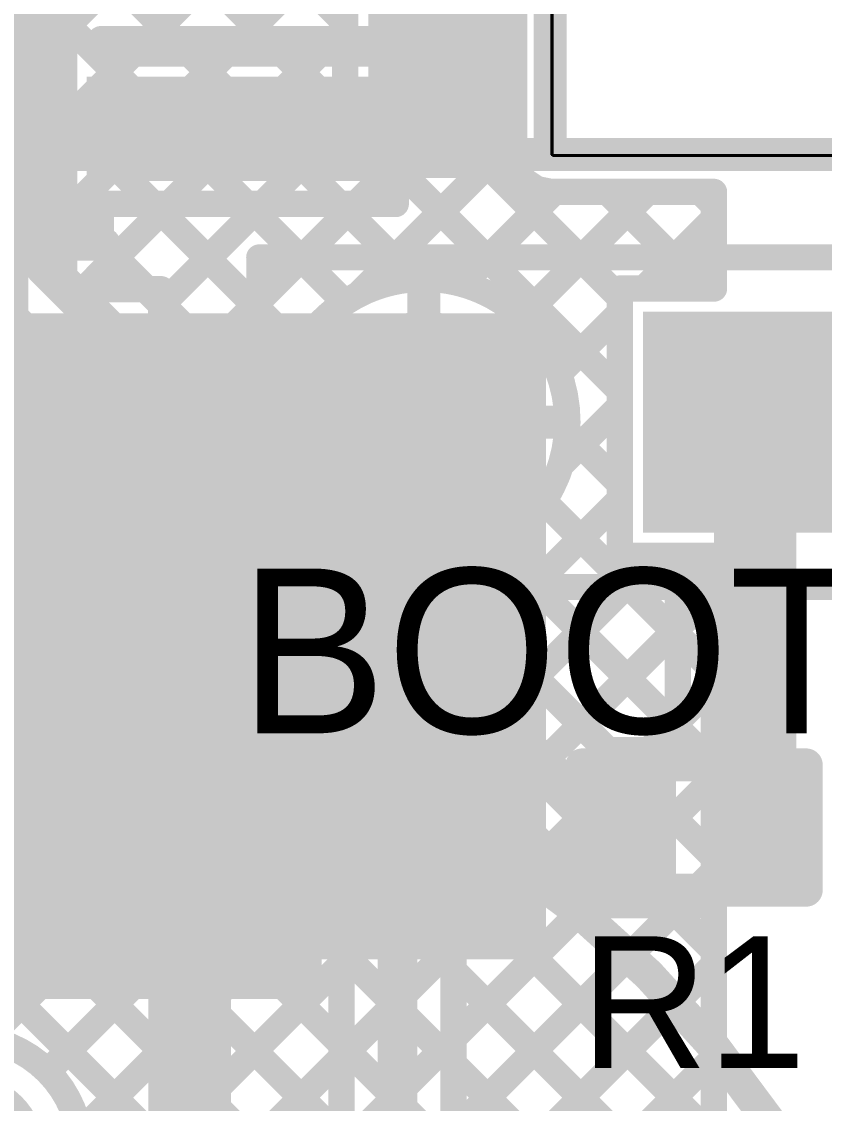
# Model space of a CAD drawing. Header units: millimetres. Extents: x 1.22 to 4.12, y 1.17 to 3.21.
# Drawn here: x 2.3759 to 2.6195, y 1.8933 to 2.2215 of the extents above; entities that cross this region are included whole.
import ezdxf

# ---------------------------------------------------------------- set-up
doc = ezdxf.new("R2010")
doc.units = ezdxf.units.MM
doc.header["$MEASUREMENT"] = 0
for name, color, linetype in [('BottomLayer', 5, 'Continuous'), ('BottomOverlay', 54, 'Continuous'), ('BottomPaste', 16, 'Continuous'), ('BottomSolder', 6, 'Continuous'), ('KeepOutLayer', 6, 'Continuous'), ('MultiLayer', 9, 'Continuous'), ('PadHoleLayer', 156, 'Continuous'), ('TopLayer', 1, 'Continuous'), ('TopOverlay', 2, 'Continuous'), ('TopPaste', 8, 'Continuous'), ('TopSolder', 216, 'Continuous'), ('ViaHoleLayer', 16, 'Continuous')]:
    doc.layers.add(name, color=color, linetype=linetype)

# ---------------------------------------------------------------- blocks, each defined once
blk = doc.blocks.new('RN42_I_RM_B_18')
at = {"layer": 'BottomLayer'}
blk.add_solid([(-0.25591, -0.40748), (-0.18504, -0.40748), (-0.25591, -0.36811), (-0.18504, -0.36811)], dxfattribs=at)
at = {"layer": 'BottomOverlay', "const_width": 0.01}
for points in [[(-0.26378, -0.26969), (-0.26378, -0.62795)], [(-0.26378, -0.41929), (0.26378, -0.41929)]]:
    blk.add_lwpolyline(points, dxfattribs=at)
at = {"layer": 'BottomOverlay'}
for points, const_width in [([(-0.26628, -0.26969, 1), (-0.26128, -0.26969, 1)], 0.005), ([(-0.2815, -0.27756, 1), (-0.28937, -0.27756, 1)], 0.01), ([(-0.29187, -0.27756, 1), (-0.28687, -0.27756, 1)], 0.005), ([(-0.284, -0.27756, 1), (-0.279, -0.27756, 1)], 0.005), ([(-0.26628, -0.41929, 1), (-0.26128, -0.41929, 1)], 0.005)]:
    blk.add_lwpolyline(points, format="xyb", close=True, dxfattribs=dict(at, const_width=const_width))
at = {"layer": 'BottomPaste'}
blk.add_solid([(-0.25591, -0.40748), (-0.18504, -0.40748), (-0.25591, -0.36811), (-0.18504, -0.36811)], dxfattribs=at)
at = {"layer": 'BottomSolder'}
for points in [[(-0.29534, -0.26187), (-0.2086, -0.26187), (-0.29534, -0.22238), (-0.2086, -0.22238)], [(-0.25991, -0.41148), (-0.18104, -0.41148), (-0.25991, -0.36411), (-0.18104, -0.36411)]]:
    blk.add_solid(points, dxfattribs=at)
at = {"layer": 'KeepOutLayer'}
for p, q in [((0.26378, -0.41997), (-0.26419, -0.41997)), ((-0.26419, -0.41997), (-0.26419, -0.62795)), ((0.26378, -0.41956), (-0.26394, -0.41956)), ((-0.26394, -0.41956), (-0.26394, -0.62795))]:
    blk.add_line(p, q, dxfattribs=at)
blk = doc.blocks.new('ATTINY1616_SFR_19')
at = {"layer": 'TopLayer'}
blk.add_solid([(0.1437, -0.23681), (0.22244, -0.23681), (0.1437, -0.21319), (0.22244, -0.21319)], dxfattribs=at)
at = {"layer": 'TopOverlay', "const_width": 0.01}
blk.add_lwpolyline([(-0.145, -0.26), (0.145, -0.26)], dxfattribs=at)
at = {"layer": 'TopOverlay', "const_width": 0.005}
blk.add_lwpolyline([(0.1425, -0.26, 1), (0.1475, -0.26, 1)], format="xyb", close=True, dxfattribs=at)
at = {"layer": 'TopPaste'}
blk.add_solid([(0.1437, -0.23681), (0.22244, -0.23681), (0.1437, -0.21319), (0.22244, -0.21319)], dxfattribs=at)
at = {"layer": 'TopSolder'}
blk.add_solid([(0.1397, -0.24081), (0.22644, -0.24081), (0.1397, -0.20919), (0.22644, -0.20919)], dxfattribs=at)
blk = doc.blocks.new('R__0402_34')
at = {"layer": 'TopLayer'}
for points in [[(-0.0095, -0.0125), (-0.0095, 0.0125), (-0.0275, -0.0125), (-0.0275, 0.0125)], [(0.0275, -0.0125), (0.0275, 0.0125), (0.0095, -0.0125), (0.0095, 0.0125)]]:
    blk.add_solid(points, dxfattribs=at)
at = {"layer": 'TopOverlay', "const_width": 0.01}
for points in [[(0.034, 0.019), (-0.034, 0.019)], [(-0.034, 0.019), (-0.034, -0.019)], [(0.034, 0.019), (0.034, -0.019)], [(0.034, -0.019), (-0.034, -0.019)]]:
    blk.add_lwpolyline(points, dxfattribs=at)
at = {"layer": 'TopOverlay', "const_width": 0.005}
for points in [[(-0.0365, 0.019, 1), (-0.0315, 0.019, 1)], [(-0.0365, 0.019, 1), (-0.0315, 0.019, 1)], [(0.0315, 0.019, 1), (0.0365, 0.019, 1)], [(0.0315, 0.019, 1), (0.0365, 0.019, 1)], [(-0.0365, -0.019, 1), (-0.0315, -0.019, 1)], [(-0.0365, -0.019, 1), (-0.0315, -0.019, 1)], [(0.0315, -0.019, 1), (0.0365, -0.019, 1)], [(0.0315, -0.019, 1), (0.0365, -0.019, 1)]]:
    blk.add_lwpolyline(points, format="xyb", close=True, dxfattribs=at)
at = {"layer": 'TopPaste'}
for points in [[(-0.0095, -0.0125), (-0.0095, 0.0125), (-0.0275, -0.0125), (-0.0275, 0.0125)], [(0.0275, -0.0125), (0.0275, 0.0125), (0.0095, -0.0125), (0.0095, 0.0125)]]:
    blk.add_solid(points, dxfattribs=at)
at = {"layer": 'TopSolder'}
for points in [[(-0.0055, -0.0165), (-0.0055, 0.0165), (-0.0315, -0.0165), (-0.0315, 0.0165)], [(0.0315, -0.0165), (0.0315, 0.0165), (0.0055, -0.0165), (0.0055, 0.0165)]]:
    blk.add_solid(points, dxfattribs=at)
blk = doc.blocks.new('HDR1X2_35')
at = {"layer": 'BottomLayer', "const_width": 0.02953}
blk.add_lwpolyline([(0.08524, 0, 1), (0.11476, 0, 1)], format="xyb", close=True, dxfattribs=at)
at = {"layer": 'BottomLayer'}
blk.add_solid([(-0.02953, -0.02953), (0.02953, -0.02953), (-0.02953, 0.02953), (0.02953, 0.02953)], dxfattribs=at)
at = {"layer": 'BottomSolder', "const_width": 0.03353}
blk.add_lwpolyline([(0.08324, 0, 1), (0.11676, 0, 1)], format="xyb", close=True, dxfattribs=at)
at = {"layer": 'BottomSolder'}
blk.add_solid([(-0.03353, -0.03353), (0.03353, -0.03353), (-0.03353, 0.03353), (0.03353, 0.03353)], dxfattribs=at)
at = {"layer": 'MultiLayer', "const_width": 0.02953}
blk.add_lwpolyline([(0.08524, 0, 1), (0.11476, 0, 1)], format="xyb", close=True, dxfattribs=at)
at = {"layer": 'MultiLayer'}
blk.add_solid([(-0.02953, -0.02953), (0.02953, -0.02953), (-0.02953, 0.02953), (0.02953, 0.02953)], dxfattribs=at)
at = {"layer": 'PadHoleLayer', "const_width": 0.01772}
for points in [[(-0.00886, 0, 1), (0.00886, 0, 1)], [(0.09114, 0, 1), (0.10886, 0, 1)]]:
    blk.add_lwpolyline(points, format="xyb", close=True, dxfattribs=at)
at = {"layer": 'TopLayer', "const_width": 0.02953}
blk.add_lwpolyline([(0.08524, 0, 1), (0.11476, 0, 1)], format="xyb", close=True, dxfattribs=at)
at = {"layer": 'TopLayer'}
blk.add_solid([(-0.02953, -0.02953), (0.02953, -0.02953), (-0.02953, 0.02953), (0.02953, 0.02953)], dxfattribs=at)
at = {"layer": 'TopOverlay', "const_width": 0.00787}
for points in [[(0.15, 0.05), (-0.05, 0.05)], [(-0.05, 0.05), (-0.05, -0.05)], [(0.15, 0.05), (0.15, -0.05)], [(0.15, -0.05), (-0.05, -0.05)]]:
    blk.add_lwpolyline(points, dxfattribs=at)
at = {"layer": 'TopOverlay', "const_width": 0.00394}
for points in [[(-0.05197, 0.05, 1), (-0.04803, 0.05, 1)], [(-0.05197, 0.05, 1), (-0.04803, 0.05, 1)], [(0.14803, 0.05, 1), (0.15197, 0.05, 1)], [(0.14803, 0.05, 1), (0.15197, 0.05, 1)], [(-0.05197, -0.05, 1), (-0.04803, -0.05, 1)], [(-0.05197, -0.05, 1), (-0.04803, -0.05, 1)], [(0.14803, -0.05, 1), (0.15197, -0.05, 1)], [(0.14803, -0.05, 1), (0.15197, -0.05, 1)]]:
    blk.add_lwpolyline(points, format="xyb", close=True, dxfattribs=at)
at = {"layer": 'TopSolder', "const_width": 0.03353}
blk.add_lwpolyline([(0.08324, 0, 1), (0.11676, 0, 1)], format="xyb", close=True, dxfattribs=at)
at = {"layer": 'TopSolder'}
blk.add_solid([(-0.03353, -0.03353), (0.03353, -0.03353), (-0.03353, 0.03353), (0.03353, 0.03353)], dxfattribs=at)
blk = doc.blocks.new('CR1220_2_B_36')
at = {"layer": 'BottomLayer'}
blk.add_solid([(0.22835, -0.04528), (0.40157, -0.04528), (0.22835, 0.04528), (0.40157, 0.04528)], dxfattribs=at)
at = {"layer": 'BottomOverlay', "const_width": 0.01}
blk.add_lwpolyline([(0.28765, -0.05733, -0.817816), (-0.2873, -0.05908)], format="xyb", dxfattribs=at)
at = {"layer": 'BottomOverlay', "const_width": 0.005}
for points in [[(0.28515, -0.05733, 1), (0.29015, -0.05733, 1)], [(0.30077, -0.076, 1), (0.30577, -0.076, 1)], [(0.33277, -0.076, 1), (0.33777, -0.076, 1)]]:
    blk.add_lwpolyline(points, format="xyb", close=True, dxfattribs=at)
at = {"layer": 'BottomOverlay', "const_width": 0.01}
blk.add_lwpolyline([(0.30327, -0.076), (0.33527, -0.076)], dxfattribs=at)
at = {"layer": 'BottomPaste'}
blk.add_solid([(0.22835, -0.04528), (0.40157, -0.04528), (0.22835, 0.04528), (0.40157, 0.04528)], dxfattribs=at)
at = {"layer": 'BottomSolder'}
blk.add_solid([(0.22435, -0.04928), (0.40557, -0.04928), (0.22435, 0.04928), (0.40557, 0.04928)], dxfattribs=at)
at = {"layer": 'PadHoleLayer', "const_width": 0.02402}
blk.add_lwpolyline([(0.14154, 0, 1), (0.16555, 0, 1)], format="xyb", close=True, dxfattribs=at)

msp = doc.modelspace()

# ---------------------------------------------------------------- linework, layer by layer
at = {"layer": 'BottomLayer'}
for points, const_width in [([(2.30312, 2.39207), (2.47411, 2.22108)], 0.008), ([(2.28897, 2.37793), (2.47411, 2.1928)], 0.008), ([(2.27483, 2.36379), (2.49518, 2.14344)], 0.008), ([(2.38887, 2.21917), (2.52535, 2.35564)], 0.008), ([(2.38887, 2.19088), (2.52535, 2.32736)], 0.008), ([(2.47411, 2.17809), (2.47411, 2.27096)], 0.008), ([(2.38887, 2.1626), (2.47411, 2.24784)], 0.008), ([(2.38887, 2.14031), (2.38887, 2.2464)], 0.008), ([(2.38887, 2.22146), (2.47401, 2.13632)], 0.008), ([(2.39487, 2.14031), (2.47411, 2.21955)], 0.008), ([(2.35913, 2.19303), (2.38487, 2.19303)], 0.01), ([(2.38887, 2.19318), (2.4603, 2.12175)], 0.008), ([(2.41828, 2.13543), (2.47411, 2.19127)], 0.008), ([(2.41828, 2.10715), (2.48922, 2.17809)], 0.008), ([(2.47411, 2.17809), (2.52594, 2.17809)], 0.008), ([(2.47815, 2.13874), (2.51751, 2.17809)], 0.008), ([(2.48881, 2.17809), (2.55747, 2.10943)], 0.008), ([(2.5171, 2.17809), (2.55747, 2.13772)], 0.008), ([(2.5262, 2.17677), (2.52863, 2.17313)], 0.008), ([(2.52863, 2.17313), (2.53227, 2.1707)], 0.008), ([(2.50964, 2.14194), (2.53754, 2.16984)], 0.008), ([(2.52775, 2.13177), (2.56582, 2.16984)], 0.008), ([(2.53227, 2.1707), (2.53656, 2.16984)], 0.008), ([(2.53656, 2.16984), (2.586, 2.16984)], 0.008), ([(2.55363, 2.16984), (2.58295, 2.14053)], 0.008), ([(2.58192, 2.16984), (2.586, 2.16576)], 0.008), ([(2.586, 2.14053), (2.586, 2.16984)], 0.008), ([(2.38887, 2.16489), (2.41346, 2.14031)], 0.008), ([(2.56479, 2.14053), (2.586, 2.16174)], 0.008), ([(2.38887, 2.14031), (2.41828, 2.14031)], 0.008), ([(2.41346, 2.14031), (2.41828, 2.13549)], 0.008), ([(2.41828, 1.99565), (2.41828, 2.14031)], 0.008), ([(2.498, 2.1), (2.498, 2.13953)], 0.01), ([(2.55747, 2.14053), (2.586, 2.14053)], 0.008), ([(2.55747, 2.05947), (2.55747, 2.14053)], 0.008), ([(2.41828, 2.13549), (2.45448, 2.09929)], 0.008), ([(2.53897, 2.1147), (2.55747, 2.13321)], 0.008), ([(2.41828, 2.07886), (2.45926, 2.11985)], 0.008), ([(2.41828, 2.10721), (2.586, 1.93948)], 0.008), ([(2.43769, 2.03969), (2.498, 2.1)], 0.025), ([(2.53954, 2.08699), (2.55747, 2.10492)], 0.008), ([(2.45847, 2.1), (2.498, 2.1)], 0.01), ([(2.498, 2.1), (2.53753, 2.1)], 0.01), ([(2.498, 2.06047), (2.498, 2.1)], 0.01), ([(2.54144, 2.09718), (2.55747, 2.08115)], 0.008), ([(2.41828, 2.05058), (2.45606, 2.08836)], 0.008), ([(2.41828, 2.07892), (2.586, 1.9112)], 0.008), ([(2.46354, 1.98271), (2.55747, 2.07664)], 0.008), ([(2.53432, 2.07601), (2.586, 2.02434)], 0.008), ([(2.41828, 2.0223), (2.46623, 2.07025)], 0.008), ([(2.51975, 2.0623), (2.586, 1.99605)], 0.008), ([(2.39348, 1.88437), (2.56859, 2.05947)], 0.008), ([(2.42624, 2.00198), (2.4833, 2.05903)], 0.008), ([(2.45274, 2.00019), (2.51101, 2.05846)], 0.008), ([(2.55747, 2.05947), (2.586, 2.05947)], 0.008), ([(2.57915, 2.05947), (2.586, 2.05262)], 0.008), ([(2.586, 1.42174), (2.586, 2.05947)], 0.008), ([(2.49729, 2.05648), (2.586, 1.96777)], 0.008), ([(2.41828, 2.05064), (2.586, 1.88292)], 0.008), ([(2.189, 1.6516), (2.586, 2.0486)], 0.008), ([(2.359, 2.03969), (2.43769, 2.03969)], 0.025), ([(2.359, 2.03969), (2.41428, 2.03969)], 0.01), ([(2.41828, 2.02236), (2.43591, 2.00473)], 0.008), ([(2.189, 1.62331), (2.586, 2.02031)], 0.008), ([(2.438, 1.979), (2.438, 2.00081)], 0.01), ([(2.23495, 1.64098), (2.586, 1.99203)], 0.008), ([(2.438, 1.979), (2.45981, 1.979)], 0.01), ([(2.438, 1.95719), (2.438, 1.979)], 0.01), ([(2.46373, 1.97691), (2.586, 1.85463)], 0.008), ([(2.25925, 1.637), (2.586, 1.96375)], 0.008), ([(2.41828, 1.93908), (2.41828, 1.96235)], 0.008), ([(2.45378, 1.95857), (2.586, 1.82635)], 0.008), ([(2.38381, 1.90298), (2.43429, 1.95346)], 0.008), ([(2.4294, 1.95466), (2.586, 1.79806)], 0.008), ([(2.29972, 1.93908), (2.41828, 1.93908)], 0.008), ([(2.36013, 1.93908), (2.586, 1.71321)], 0.008), ([(2.36527, 1.91272), (2.39163, 1.93908)], 0.008), ([(2.38842, 1.93908), (2.586, 1.74149)], 0.008), ([(2.4167, 1.93908), (2.586, 1.76978)], 0.008), ([(2.28754, 1.637), (2.586, 1.93546)], 0.008), ([(2.31582, 1.637), (2.586, 1.90718)], 0.008)]:
    msp.add_lwpolyline(points, dxfattribs=dict(at, const_width=const_width))
for points, const_width in [([(2.38687, 2.22146, 1), (2.39087, 2.22146, 1)], 0.004), ([(2.38687, 2.21917, 1), (2.39087, 2.21917, 1)], 0.004), ([(2.47211, 2.22108, 1), (2.47611, 2.22108, 1)], 0.004), ([(2.47211, 2.21955, 1), (2.47611, 2.21955, 1)], 0.004), ([(2.38237, 2.19303, 1), (2.38737, 2.19303, 1)], 0.005), ([(2.38687, 2.19318, 1), (2.39087, 2.19318, 1)], 0.004), ([(2.47211, 2.1928, 1), (2.47611, 2.1928, 1)], 0.004), ([(2.38687, 2.19088, 1), (2.39087, 2.19088, 1)], 0.004), ([(2.47211, 2.19127, 1), (2.47611, 2.19127, 1)], 0.004), ([(2.47211, 2.17809, 1), (2.47611, 2.17809, 1)], 0.004), ([(2.47211, 2.17809, 1), (2.47611, 2.17809, 1)], 0.004), ([(2.48681, 2.17809, 1), (2.49081, 2.17809, 1)], 0.004), ([(2.48722, 2.17809, 1), (2.49122, 2.17809, 1)], 0.004), ([(2.5151, 2.17809, 1), (2.5191, 2.17809, 1)], 0.004), ([(2.51551, 2.17809, 1), (2.51951, 2.17809, 1)], 0.004), ([(2.52394, 2.17809, 1), (2.52794, 2.17809, 1)], 0.004), ([(2.5242, 2.17677, 1), (2.5282, 2.17677, 1)], 0.004), ([(2.52663, 2.17313, 1), (2.53063, 2.17313, 1)], 0.004), ([(2.52663, 2.17313, 1), (2.53063, 2.17313, 1)], 0.004), ([(2.53027, 2.1707, 1), (2.53427, 2.1707, 1)], 0.004), ([(2.53027, 2.1707, 1), (2.53427, 2.1707, 1)], 0.004), ([(2.53456, 2.16984, 1), (2.53856, 2.16984, 1)], 0.004), ([(2.53456, 2.16984, 1), (2.53856, 2.16984, 1)], 0.004), ([(2.53554, 2.16984, 1), (2.53954, 2.16984, 1)], 0.004), ([(2.55163, 2.16984, 1), (2.55563, 2.16984, 1)], 0.004), ([(2.56382, 2.16984, 1), (2.56782, 2.16984, 1)], 0.004), ([(2.57992, 2.16984, 1), (2.58392, 2.16984, 1)], 0.004), ([(2.584, 2.16984, 1), (2.588, 2.16984, 1)], 0.004), ([(2.584, 2.16984, 1), (2.588, 2.16984, 1)], 0.004), ([(2.584, 2.16576, 1), (2.588, 2.16576, 1)], 0.004), ([(2.38687, 2.16489, 1), (2.39087, 2.16489, 1)], 0.004), ([(2.38687, 2.1626, 1), (2.39087, 2.1626, 1)], 0.004), ([(2.584, 2.16174, 1), (2.588, 2.16174, 1)], 0.004), ([(2.54153, 2.1, 1), (2.45447, 2.1, 1)], 0.008), ([(2.49318, 2.14344, 1), (2.49718, 2.14344, 1)], 0.004), ([(2.38687, 2.14031, 1), (2.39087, 2.14031, 1)], 0.004), ([(2.38687, 2.14031, 1), (2.39087, 2.14031, 1)], 0.004), ([(2.39287, 2.14031, 1), (2.39687, 2.14031, 1)], 0.004), ([(2.41146, 2.14031, 1), (2.41546, 2.14031, 1)], 0.004), ([(2.41146, 2.14031, 1), (2.41546, 2.14031, 1)], 0.004), ([(2.41628, 2.14031, 1), (2.42028, 2.14031, 1)], 0.004), ([(2.41628, 2.14031, 1), (2.42028, 2.14031, 1)], 0.004), ([(2.4955, 2.13953, 1), (2.5005, 2.13953, 1)], 0.005), ([(2.50764, 2.14194, 1), (2.51164, 2.14194, 1)], 0.004), ([(2.55547, 2.14053, 1), (2.55947, 2.14053, 1)], 0.004), ([(2.55547, 2.14053, 1), (2.55947, 2.14053, 1)], 0.004), ([(2.56279, 2.14053, 1), (2.56679, 2.14053, 1)], 0.004), ([(2.58095, 2.14053, 1), (2.58495, 2.14053, 1)], 0.004), ([(2.584, 2.14053, 1), (2.588, 2.14053, 1)], 0.004), ([(2.584, 2.14053, 1), (2.588, 2.14053, 1)], 0.004), ([(2.47201, 2.13632, 1), (2.47601, 2.13632, 1)], 0.004), ([(2.47615, 2.13874, 1), (2.48015, 2.13874, 1)], 0.004), ([(2.55547, 2.13772, 1), (2.55947, 2.13772, 1)], 0.004), ([(2.41628, 2.13549, 1), (2.42028, 2.13549, 1)], 0.004), ([(2.41628, 2.13549, 1), (2.42028, 2.13549, 1)], 0.004), ([(2.41628, 2.13543, 1), (2.42028, 2.13543, 1)], 0.004), ([(2.55547, 2.13321, 1), (2.55947, 2.13321, 1)], 0.004), ([(2.52575, 2.13177, 1), (2.52975, 2.13177, 1)], 0.004), ([(2.45726, 2.11985, 1), (2.46126, 2.11985, 1)], 0.004), ([(2.4583, 2.12175, 1), (2.4623, 2.12175, 1)], 0.004), ([(2.53697, 2.1147, 1), (2.54097, 2.1147, 1)], 0.004), ([(2.41628, 2.10721, 1), (2.42028, 2.10721, 1)], 0.004), ([(2.41628, 2.10715, 1), (2.42028, 2.10715, 1)], 0.004), ([(2.49175, 2.1, 1), (2.50425, 2.1, 1)], 0.0125), ([(2.55547, 2.10943, 1), (2.55947, 2.10943, 1)], 0.004), ([(2.55547, 2.10492, 1), (2.55947, 2.10492, 1)], 0.004), ([(2.45247, 2.1, 1), (2.45647, 2.1, 1)], 0.004), ([(2.45597, 2.1, 1), (2.46097, 2.1, 1)], 0.005), ([(2.4955, 2.1, 1), (2.5005, 2.1, 1)], 0.005), ([(2.4955, 2.1, 1), (2.5005, 2.1, 1)], 0.005), ([(2.4955, 2.1, 1), (2.5005, 2.1, 1)], 0.005), ([(2.4955, 2.1, 1), (2.5005, 2.1, 1)], 0.005), ([(2.53503, 2.1, 1), (2.54003, 2.1, 1)], 0.005), ([(2.53953, 2.1, 1), (2.54353, 2.1, 1)], 0.004), ([(2.45248, 2.09929, 1), (2.45648, 2.09929, 1)], 0.004), ([(2.53944, 2.09718, 1), (2.54344, 2.09718, 1)], 0.004), ([(2.45406, 2.08836, 1), (2.45806, 2.08836, 1)], 0.004), ([(2.53754, 2.08699, 1), (2.54154, 2.08699, 1)], 0.004), ([(2.55547, 2.08115, 1), (2.55947, 2.08115, 1)], 0.004), ([(2.41628, 2.07892, 1), (2.42028, 2.07892, 1)], 0.004), ([(2.41628, 2.07886, 1), (2.42028, 2.07886, 1)], 0.004), ([(2.53232, 2.07601, 1), (2.53632, 2.07601, 1)], 0.004), ([(2.55547, 2.07664, 1), (2.55947, 2.07664, 1)], 0.004), ([(2.46423, 2.07025, 1), (2.46823, 2.07025, 1)], 0.004), ([(2.4955, 2.06047, 1), (2.5005, 2.06047, 1)], 0.005), ([(2.51775, 2.0623, 1), (2.52175, 2.0623, 1)], 0.004), ([(2.4813, 2.05903, 1), (2.4853, 2.05903, 1)], 0.004), ([(2.50901, 2.05846, 1), (2.51301, 2.05846, 1)], 0.004), ([(2.55547, 2.05947, 1), (2.55947, 2.05947, 1)], 0.004), ([(2.55547, 2.05947, 1), (2.55947, 2.05947, 1)], 0.004), ([(2.56659, 2.05947, 1), (2.57059, 2.05947, 1)], 0.004), ([(2.57715, 2.05947, 1), (2.58115, 2.05947, 1)], 0.004), ([(2.584, 2.05947, 1), (2.588, 2.05947, 1)], 0.004), ([(2.584, 2.05947, 1), (2.588, 2.05947, 1)], 0.004), ([(2.49529, 2.05648, 1), (2.49929, 2.05648, 1)], 0.004), ([(2.41628, 2.05064, 1), (2.42028, 2.05064, 1)], 0.004), ([(2.41628, 2.05058, 1), (2.42028, 2.05058, 1)], 0.004), ([(2.584, 2.05262, 1), (2.588, 2.05262, 1)], 0.004), ([(2.43144, 2.03969, 1), (2.44394, 2.03969, 1)], 0.0125), ([(2.43144, 2.03969, 1), (2.44394, 2.03969, 1)], 0.0125), ([(2.584, 2.0486, 1), (2.588, 2.0486, 1)], 0.004), ([(2.41178, 2.03969, 1), (2.41678, 2.03969, 1)], 0.005), ([(2.584, 2.02434, 1), (2.588, 2.02434, 1)], 0.004), ([(2.41628, 2.02236, 1), (2.42028, 2.02236, 1)], 0.004), ([(2.41628, 2.0223, 1), (2.42028, 2.0223, 1)], 0.004), ([(2.584, 2.02031, 1), (2.588, 2.02031, 1)], 0.004), ([(2.43391, 2.00473, 1), (2.43791, 2.00473, 1)], 0.004), ([(2.42424, 2.00198, 1), (2.42824, 2.00198, 1)], 0.004), ([(2.4355, 2.00081, 1), (2.4405, 2.00081, 1)], 0.005), ([(2.45074, 2.00019, 1), (2.45474, 2.00019, 1)], 0.004), ([(2.41628, 1.99565, 1), (2.42028, 1.99565, 1)], 0.004), ([(2.41628, 1.99565, 1), (2.42028, 1.99565, 1)], 0.004), ([(2.584, 1.99605, 1), (2.588, 1.99605, 1)], 0.004), ([(2.584, 1.99203, 1), (2.588, 1.99203, 1)], 0.004), ([(2.43209, 1.979, 1), (2.44391, 1.979, 1)], 0.01181), ([(2.46154, 1.98271, 1), (2.46554, 1.98271, 1)], 0.004), ([(2.4355, 1.979, 1), (2.4405, 1.979, 1)], 0.005), ([(2.4355, 1.979, 1), (2.4405, 1.979, 1)], 0.005), ([(2.4355, 1.979, 1), (2.4405, 1.979, 1)], 0.005), ([(2.45731, 1.979, 1), (2.46231, 1.979, 1)], 0.005), ([(2.46181, 1.979, 1), (2.46581, 1.979, 1)], 0.004), ([(2.46181, 1.979, 1), (2.46581, 1.979, 1)], 0.004), ([(2.46173, 1.97691, 1), (2.46573, 1.97691, 1)], 0.004), ([(2.584, 1.96777, 1), (2.588, 1.96777, 1)], 0.004), ([(2.41628, 1.96235, 1), (2.42028, 1.96235, 1)], 0.004), ([(2.41628, 1.96235, 1), (2.42028, 1.96235, 1)], 0.004), ([(2.584, 1.96375, 1), (2.588, 1.96375, 1)], 0.004), ([(2.4355, 1.95719, 1), (2.4405, 1.95719, 1)], 0.005), ([(2.45178, 1.95857, 1), (2.45578, 1.95857, 1)], 0.004), ([(2.4274, 1.95466, 1), (2.4314, 1.95466, 1)], 0.004), ([(2.43229, 1.95346, 1), (2.43629, 1.95346, 1)], 0.004), ([(2.38642, 1.93908, 1), (2.39042, 1.93908, 1)], 0.004), ([(2.38963, 1.93908, 1), (2.39363, 1.93908, 1)], 0.004), ([(2.4147, 1.93908, 1), (2.4187, 1.93908, 1)], 0.004), ([(2.41628, 1.93908, 1), (2.42028, 1.93908, 1)], 0.004), ([(2.41628, 1.93908, 1), (2.42028, 1.93908, 1)], 0.004), ([(2.584, 1.93948, 1), (2.588, 1.93948, 1)], 0.004), ([(2.584, 1.93546, 1), (2.588, 1.93546, 1)], 0.004), ([(2.39402, 1.87828, 1), (2.32398, 1.87828, 1)], 0.008), ([(2.584, 1.9112, 1), (2.588, 1.9112, 1)], 0.004), ([(2.584, 1.90718, 1), (2.588, 1.90718, 1)], 0.004), ([(2.38181, 1.90298, 1), (2.38581, 1.90298, 1)], 0.004)]:
    msp.add_lwpolyline(points, format="xyb", close=True, dxfattribs=dict(at, const_width=const_width))
at = {"layer": 'BottomLayer', "const_width": 0.008}
for points in [[(2.41828, 1.99565, -0.699124), (2.46381, 1.979)], [(2.46381, 1.979, -0.699124), (2.41828, 1.96235)]]:
    msp.add_lwpolyline(points, format="xyb", dxfattribs=at)
at = {"layer": 'BottomLayer'}
for points in [[(2.342, 2.113), (2.378, 2.113), (2.342, 2.234), (2.378, 2.234)], [(2.314, 1.937), (2.535, 1.937), (2.314, 2.133), (2.535, 2.133)]]:
    msp.add_solid(points, dxfattribs=at)
at = {"layer": 'MultiLayer', "const_width": 0.01181}
msp.add_lwpolyline([(2.43209, 1.979, 1), (2.44391, 1.979, 1)], format="xyb", close=True, dxfattribs=at)
at = {"layer": 'TopLayer'}
for points, const_width in [([(2.52535, 2.18106), (2.52535, 2.70878)], 0.008), ([(2.383, 2.14725), (2.383, 2.439)], 0.012), ([(2.241, 2.26238), (2.49, 2.01338)], 0.012), ([(2.48944, 2.21619), (2.48944, 2.26181)], 0.008), ([(2.23819, 2.24115), (2.473, 2.00634)], 0.008), ([(2.48944, 2.2066), (2.52535, 2.2425)], 0.008), ([(2.48944, 2.23403), (2.52535, 2.19813)], 0.008), ([(2.23819, 2.23073), (2.473, 1.99592)], 0.008), ([(2.4, 2.21619), (2.48944, 2.21619)], 0.008), ([(2.4, 2.21181), (2.4, 2.21619)], 0.008), ([(2.4098, 2.21181), (2.41418, 2.21619)], 0.008), ([(2.42243, 2.21619), (2.42681, 2.21181)], 0.008), ([(2.43809, 2.21181), (2.44246, 2.21619)], 0.008), ([(2.45072, 2.21619), (2.45509, 2.21181)], 0.008), ([(2.46637, 2.21181), (2.47075, 2.21619)], 0.008), ([(2.479, 2.21619), (2.48338, 2.21181)], 0.008), ([(2.4, 2.21181), (2.48944, 2.21181)], 0.008), ([(2.48338, 2.21181), (2.48944, 2.20575)], 0.008), ([(2.48944, 2.17831), (2.52535, 2.21422)], 0.008), ([(2.48944, 2.16619), (2.48944, 2.21181)], 0.008), ([(2.48944, 2.20575), (2.55747, 2.13772)], 0.008), ([(2.23819, 2.20244), (2.43591, 2.00473)], 0.008), ([(2.47815, 2.13874), (2.52535, 2.18594)], 0.008), ([(2.52535, 2.18106), (2.5262, 2.17677)], 0.008), ([(2.48944, 2.17746), (2.55747, 2.10943)], 0.008), ([(2.5262, 2.17677), (2.52863, 2.17313)], 0.008), ([(2.52863, 2.17313), (2.53227, 2.1707)], 0.008), ([(2.50964, 2.14194), (2.53754, 2.16984)], 0.008), ([(2.52775, 2.13177), (2.56582, 2.16984)], 0.008), ([(2.53227, 2.1707), (2.53656, 2.16984)], 0.008), ([(2.53656, 2.16984), (2.586, 2.16984)], 0.008), ([(2.55363, 2.16984), (2.58295, 2.14053)], 0.008), ([(2.58192, 2.16984), (2.586, 2.16576)], 0.008), ([(2.586, 2.14053), (2.586, 2.16984)], 0.008), ([(2.4, 2.16619), (2.48944, 2.16619)], 0.008), ([(2.4, 2.1543), (2.4, 2.16619)], 0.008), ([(2.40443, 2.14987), (2.42075, 2.16619)], 0.008), ([(2.41586, 2.16619), (2.4603, 2.12175)], 0.008), ([(2.41857, 2.13573), (2.44903, 2.16619)], 0.008), ([(2.43271, 2.12158), (2.47732, 2.16619)], 0.008), ([(2.44415, 2.16619), (2.47401, 2.13632)], 0.008), ([(2.47243, 2.16619), (2.49518, 2.14344)], 0.008), ([(2.56479, 2.14053), (2.586, 2.16174)], 0.008), ([(2.4, 2.1543), (2.45447, 2.09982)], 0.008), ([(2.383, 2.14725), (2.55325, 1.977)], 0.012), ([(2.498, 2.1), (2.498, 2.13953)], 0.01), ([(2.55747, 2.05947), (2.55747, 2.14053)], 0.008), ([(2.55747, 2.14053), (2.586, 2.14053)], 0.008), ([(2.53897, 2.1147), (2.55747, 2.13321)], 0.008), ([(2.28465, 2.1277), (2.41757, 1.99478)], 0.008), ([(2.44685, 2.10744), (2.45926, 2.11985)], 0.008), ([(2.598, 2.1), (2.5985, 2.0995)], 0.025), ([(2.5985, 1.977), (2.5985, 2.0995)], 0.025), ([(2.53954, 2.08699), (2.55747, 2.10492)], 0.008), ([(2.28113, 2.10293), (2.41366, 1.9704)], 0.008), ([(2.45847, 2.1), (2.498, 2.1)], 0.01), ([(2.498, 2.1), (2.53753, 2.1)], 0.01), ([(2.498, 2.06047), (2.498, 2.1)], 0.01), ([(2.2955, 2.01266), (2.38109, 2.09825)], 0.008), ([(2.54144, 2.09718), (2.55747, 2.08115)], 0.008), ([(2.2955, 1.98437), (2.39523, 2.08411)], 0.008), ([(2.51756, 2.03673), (2.55747, 2.07664)], 0.008), ([(2.53432, 2.07601), (2.575, 2.03534)], 0.008), ([(2.28391, 1.9445), (2.40938, 2.06997)], 0.008), ([(2.2925, 2.06328), (2.473, 1.88278)], 0.008), ([(2.51975, 2.0623), (2.575, 2.00705)], 0.008), ([(2.50342, 2.05087), (2.51101, 2.05846)], 0.008), ([(2.53171, 2.02259), (2.56859, 2.05947)], 0.008), ([(2.55747, 2.05947), (2.575, 2.05947)], 0.008), ([(2.575, 2.0005), (2.575, 2.05947)], 0.008), ([(2.3122, 1.9445), (2.42352, 2.05582)], 0.008), ([(2.49782, 2.05647), (2.5538, 2.0005)], 0.008), ([(2.3195, 1.92352), (2.43766, 2.04168)], 0.008), ([(2.54585, 2.00845), (2.575, 2.0376)], 0.008), ([(2.29149, 2.036), (2.473, 1.85449)], 0.008), ([(2.42624, 2.00198), (2.4518, 2.02754)], 0.008), ([(2.49, 1.62), (2.49, 2.01338)], 0.012), ([(2.45274, 2.00019), (2.46595, 2.0134)], 0.008), ([(2.357, 2.002), (2.38, 1.979)], 0.025), ([(2.56619, 2.0005), (2.575, 2.00931)], 0.008), ([(2.473, 1.63521), (2.473, 2.00634)], 0.008), ([(2.2955, 2.00371), (2.473, 1.82621)], 0.008), ([(2.438, 1.979), (2.438, 2.00081)], 0.01), ([(2.507, 1.99921), (2.54121, 1.965)], 0.008), ([(2.507, 1.63521), (2.507, 1.99921)], 0.008), ([(2.5538, 2.0005), (2.575, 2.0005)], 0.008), ([(2.46354, 1.98271), (2.473, 1.99217)], 0.008), ([(2.3165, 1.89224), (2.41502, 1.99076)], 0.008), ([(2.507, 1.9902), (2.5415, 1.9557)], 0.008), ([(2.38, 1.979), (2.438, 1.979)], 0.025), ([(2.42693, 1.96793), (2.438, 1.979)], 0.025), ([(2.507, 1.9696), (2.52181, 1.98441)], 0.008), ([(2.41619, 1.979), (2.438, 1.979)], 0.01), ([(2.438, 1.979), (2.45981, 1.979)], 0.01), ([(2.438, 1.95719), (2.438, 1.979)], 0.01), ([(2.55325, 1.977), (2.5615, 1.977)], 0.012), ([(2.42693, 1.793), (2.42693, 1.96793)], 0.025), ([(2.46373, 1.97691), (2.473, 1.96763)], 0.008), ([(2.507, 1.94131), (2.53595, 1.97026)], 0.008), ([(2.36527, 1.91272), (2.41681, 1.96426)], 0.008), ([(2.39348, 1.88437), (2.473, 1.96388)], 0.008), ([(2.5415, 1.9535), (2.5415, 1.96472)], 0.008), ([(2.507, 1.96192), (2.586, 1.88292)], 0.008), ([(2.45378, 1.95857), (2.473, 1.93935)], 0.008), ([(2.5415, 1.9557), (2.5437, 1.9535)], 0.008), ([(2.38381, 1.90298), (2.43429, 1.95346)], 0.008), ([(2.4294, 1.95466), (2.473, 1.91106)], 0.008), ([(2.507, 1.88475), (2.57575, 1.9535)], 0.008), ([(2.507, 1.91303), (2.54747, 1.9535)], 0.008), ([(2.5415, 1.9535), (2.5785, 1.9535)], 0.008), ([(2.5437, 1.9535), (2.586, 1.9112)], 0.008), ([(2.57198, 1.9535), (2.586, 1.93948)], 0.008), ([(2.5815, 1.9535), (2.586, 1.9535)], 0.008), ([(2.586, 1.42174), (2.586, 1.9535)], 0.008), ([(2.32021, 1.78281), (2.473, 1.9356)], 0.008), ([(2.507, 1.85646), (2.586, 1.93546)], 0.008), ([(2.507, 1.93363), (2.586, 1.85463)], 0.008), ([(2.40654, 1.84086), (2.473, 1.90731)], 0.008), ([(2.507, 1.82818), (2.586, 1.90718)], 0.008), ([(2.507, 1.90535), (2.586, 1.82635)], 0.008)]:
    msp.add_lwpolyline(points, dxfattribs=dict(at, const_width=const_width))
for points, const_width in [([(2.398, 2.21619, 1), (2.402, 2.21619, 1)], 0.004), ([(2.398, 2.21619, 1), (2.402, 2.21619, 1)], 0.004), ([(2.41218, 2.21619, 1), (2.41618, 2.21619, 1)], 0.004), ([(2.42043, 2.21619, 1), (2.42443, 2.21619, 1)], 0.004), ([(2.44046, 2.21619, 1), (2.44446, 2.21619, 1)], 0.004), ([(2.44872, 2.21619, 1), (2.45272, 2.21619, 1)], 0.004), ([(2.46875, 2.21619, 1), (2.47275, 2.21619, 1)], 0.004), ([(2.477, 2.21619, 1), (2.481, 2.21619, 1)], 0.004), ([(2.48744, 2.21619, 1), (2.49144, 2.21619, 1)], 0.004), ([(2.48744, 2.21619, 1), (2.49144, 2.21619, 1)], 0.004), ([(2.398, 2.21181, 1), (2.402, 2.21181, 1)], 0.004), ([(2.398, 2.21181, 1), (2.402, 2.21181, 1)], 0.004), ([(2.4078, 2.21181, 1), (2.4118, 2.21181, 1)], 0.004), ([(2.42481, 2.21181, 1), (2.42881, 2.21181, 1)], 0.004), ([(2.43609, 2.21181, 1), (2.44009, 2.21181, 1)], 0.004), ([(2.45309, 2.21181, 1), (2.45709, 2.21181, 1)], 0.004), ([(2.46437, 2.21181, 1), (2.46837, 2.21181, 1)], 0.004), ([(2.48138, 2.21181, 1), (2.48538, 2.21181, 1)], 0.004), ([(2.48138, 2.21181, 1), (2.48538, 2.21181, 1)], 0.004), ([(2.48744, 2.21181, 1), (2.49144, 2.21181, 1)], 0.004), ([(2.48744, 2.21181, 1), (2.49144, 2.21181, 1)], 0.004), ([(2.52335, 2.21422, 1), (2.52735, 2.21422, 1)], 0.004), ([(2.48744, 2.2066, 1), (2.49144, 2.2066, 1)], 0.004), ([(2.48744, 2.20575, 1), (2.49144, 2.20575, 1)], 0.004), ([(2.48744, 2.20575, 1), (2.49144, 2.20575, 1)], 0.004), ([(2.52335, 2.19813, 1), (2.52735, 2.19813, 1)], 0.004), ([(2.52335, 2.18594, 1), (2.52735, 2.18594, 1)], 0.004), ([(2.52335, 2.18106, 1), (2.52735, 2.18106, 1)], 0.004), ([(2.52335, 2.18106, 1), (2.52735, 2.18106, 1)], 0.004), ([(2.48744, 2.17831, 1), (2.49144, 2.17831, 1)], 0.004), ([(2.48744, 2.17746, 1), (2.49144, 2.17746, 1)], 0.004), ([(2.5242, 2.17677, 1), (2.5282, 2.17677, 1)], 0.004), ([(2.5242, 2.17677, 1), (2.5282, 2.17677, 1)], 0.004), ([(2.52663, 2.17313, 1), (2.53063, 2.17313, 1)], 0.004), ([(2.52663, 2.17313, 1), (2.53063, 2.17313, 1)], 0.004), ([(2.53027, 2.1707, 1), (2.53427, 2.1707, 1)], 0.004), ([(2.53027, 2.1707, 1), (2.53427, 2.1707, 1)], 0.004), ([(2.53456, 2.16984, 1), (2.53856, 2.16984, 1)], 0.004), ([(2.53456, 2.16984, 1), (2.53856, 2.16984, 1)], 0.004), ([(2.53554, 2.16984, 1), (2.53954, 2.16984, 1)], 0.004), ([(2.55163, 2.16984, 1), (2.55563, 2.16984, 1)], 0.004), ([(2.56382, 2.16984, 1), (2.56782, 2.16984, 1)], 0.004), ([(2.57992, 2.16984, 1), (2.58392, 2.16984, 1)], 0.004), ([(2.584, 2.16984, 1), (2.588, 2.16984, 1)], 0.004), ([(2.584, 2.16984, 1), (2.588, 2.16984, 1)], 0.004), ([(2.398, 2.16619, 1), (2.402, 2.16619, 1)], 0.004), ([(2.398, 2.16619, 1), (2.402, 2.16619, 1)], 0.004), ([(2.41386, 2.16619, 1), (2.41786, 2.16619, 1)], 0.004), ([(2.41875, 2.16619, 1), (2.42275, 2.16619, 1)], 0.004), ([(2.44215, 2.16619, 1), (2.44615, 2.16619, 1)], 0.004), ([(2.44703, 2.16619, 1), (2.45103, 2.16619, 1)], 0.004), ([(2.47043, 2.16619, 1), (2.47443, 2.16619, 1)], 0.004), ([(2.47532, 2.16619, 1), (2.47932, 2.16619, 1)], 0.004), ([(2.48744, 2.16619, 1), (2.49144, 2.16619, 1)], 0.004), ([(2.48744, 2.16619, 1), (2.49144, 2.16619, 1)], 0.004), ([(2.584, 2.16576, 1), (2.588, 2.16576, 1)], 0.004), ([(2.584, 2.16174, 1), (2.588, 2.16174, 1)], 0.004), ([(2.398, 2.1543, 1), (2.402, 2.1543, 1)], 0.004), ([(2.398, 2.1543, 1), (2.402, 2.1543, 1)], 0.004), ([(2.38, 2.14725, 1), (2.386, 2.14725, 1)], 0.006), ([(2.38, 2.14725, 1), (2.386, 2.14725, 1)], 0.006), ([(2.40243, 2.14987, 1), (2.40643, 2.14987, 1)], 0.004), ([(2.49318, 2.14344, 1), (2.49718, 2.14344, 1)], 0.004), ([(2.4955, 2.13953, 1), (2.5005, 2.13953, 1)], 0.005), ([(2.50764, 2.14194, 1), (2.51164, 2.14194, 1)], 0.004), ([(2.55547, 2.14053, 1), (2.55947, 2.14053, 1)], 0.004), ([(2.55547, 2.14053, 1), (2.55947, 2.14053, 1)], 0.004), ([(2.56279, 2.14053, 1), (2.56679, 2.14053, 1)], 0.004), ([(2.58095, 2.14053, 1), (2.58495, 2.14053, 1)], 0.004), ([(2.584, 2.14053, 1), (2.588, 2.14053, 1)], 0.004), ([(2.584, 2.14053, 1), (2.588, 2.14053, 1)], 0.004), ([(2.47201, 2.13632, 1), (2.47601, 2.13632, 1)], 0.004), ([(2.47615, 2.13874, 1), (2.48015, 2.13874, 1)], 0.004), ([(2.55547, 2.13772, 1), (2.55947, 2.13772, 1)], 0.004), ([(2.41657, 2.13573, 1), (2.42057, 2.13573, 1)], 0.004), ([(2.55547, 2.13321, 1), (2.55947, 2.13321, 1)], 0.004), ([(2.52575, 2.13177, 1), (2.52975, 2.13177, 1)], 0.004), ([(2.43071, 2.12158, 1), (2.43471, 2.12158, 1)], 0.004), ([(2.45726, 2.11985, 1), (2.46126, 2.11985, 1)], 0.004), ([(2.4583, 2.12175, 1), (2.4623, 2.12175, 1)], 0.004), ([(2.53697, 2.1147, 1), (2.54097, 2.1147, 1)], 0.004), ([(2.44485, 2.10744, 1), (2.44885, 2.10744, 1)], 0.004), ([(2.55547, 2.10943, 1), (2.55947, 2.10943, 1)], 0.004), ([(2.59175, 2.1, 1), (2.60425, 2.1, 1)], 0.0125), ([(2.59225, 2.0995, 1), (2.60475, 2.0995, 1)], 0.0125), ([(2.59225, 2.0995, 1), (2.60475, 2.0995, 1)], 0.0125), ([(2.55547, 2.10492, 1), (2.55947, 2.10492, 1)], 0.004), ([(2.45247, 2.09982, 1), (2.45647, 2.09982, 1)], 0.004), ([(2.45247, 2.09982, 1), (2.45647, 2.09982, 1)], 0.004), ([(2.45597, 2.1, 1), (2.46097, 2.1, 1)], 0.005), ([(2.4955, 2.1, 1), (2.5005, 2.1, 1)], 0.005), ([(2.4955, 2.1, 1), (2.5005, 2.1, 1)], 0.005), ([(2.4955, 2.1, 1), (2.5005, 2.1, 1)], 0.005), ([(2.4955, 2.1, 1), (2.5005, 2.1, 1)], 0.005), ([(2.53503, 2.1, 1), (2.54003, 2.1, 1)], 0.005), ([(2.53953, 2.1, 1), (2.54353, 2.1, 1)], 0.004), ([(2.53953, 2.1, 1), (2.54353, 2.1, 1)], 0.004), ([(2.37909, 2.09825, 1), (2.38309, 2.09825, 1)], 0.004), ([(2.53944, 2.09718, 1), (2.54344, 2.09718, 1)], 0.004), ([(2.53754, 2.08699, 1), (2.54154, 2.08699, 1)], 0.004), ([(2.39323, 2.08411, 1), (2.39723, 2.08411, 1)], 0.004), ([(2.55547, 2.08115, 1), (2.55947, 2.08115, 1)], 0.004), ([(2.53232, 2.07601, 1), (2.53632, 2.07601, 1)], 0.004), ([(2.55547, 2.07664, 1), (2.55947, 2.07664, 1)], 0.004), ([(2.40738, 2.06997, 1), (2.41138, 2.06997, 1)], 0.004), ([(2.4955, 2.06047, 1), (2.5005, 2.06047, 1)], 0.005), ([(2.51775, 2.0623, 1), (2.52175, 2.0623, 1)], 0.004), ([(2.50901, 2.05846, 1), (2.51301, 2.05846, 1)], 0.004), ([(2.55547, 2.05947, 1), (2.55947, 2.05947, 1)], 0.004), ([(2.55547, 2.05947, 1), (2.55947, 2.05947, 1)], 0.004), ([(2.56659, 2.05947, 1), (2.57059, 2.05947, 1)], 0.004), ([(2.573, 2.05947, 1), (2.577, 2.05947, 1)], 0.004), ([(2.573, 2.05947, 1), (2.577, 2.05947, 1)], 0.004), ([(2.42152, 2.05582, 1), (2.42552, 2.05582, 1)], 0.004), ([(2.49582, 2.05647, 1), (2.49982, 2.05647, 1)], 0.004), ([(2.49582, 2.05647, 1), (2.49982, 2.05647, 1)], 0.004), ([(2.50142, 2.05087, 1), (2.50542, 2.05087, 1)], 0.004), ([(2.43566, 2.04168, 1), (2.43966, 2.04168, 1)], 0.004), ([(2.573, 2.0376, 1), (2.577, 2.0376, 1)], 0.004), ([(2.51556, 2.03673, 1), (2.51956, 2.03673, 1)], 0.004), ([(2.573, 2.03534, 1), (2.577, 2.03534, 1)], 0.004), ([(2.4498, 2.02754, 1), (2.4538, 2.02754, 1)], 0.004), ([(2.52971, 2.02259, 1), (2.53371, 2.02259, 1)], 0.004), ([(2.487, 2.01338, 1), (2.493, 2.01338, 1)], 0.006), ([(2.487, 2.01338, 1), (2.493, 2.01338, 1)], 0.006), ([(2.46395, 2.0134, 1), (2.46795, 2.0134, 1)], 0.004), ([(2.54385, 2.00845, 1), (2.54785, 2.00845, 1)], 0.004), ([(2.573, 2.00931, 1), (2.577, 2.00931, 1)], 0.004), ([(2.46381, 1.979, 1), (2.41219, 1.979, 1)], 0.008), ([(2.43391, 2.00473, 1), (2.43791, 2.00473, 1)], 0.004), ([(2.471, 2.00634, 1), (2.475, 2.00634, 1)], 0.004), ([(2.471, 2.00634, 1), (2.475, 2.00634, 1)], 0.004), ([(2.573, 2.00705, 1), (2.577, 2.00705, 1)], 0.004), ([(2.42424, 2.00198, 1), (2.42824, 2.00198, 1)], 0.004), ([(2.4355, 2.00081, 1), (2.4405, 2.00081, 1)], 0.005), ([(2.45074, 2.00019, 1), (2.45474, 2.00019, 1)], 0.004), ([(2.505, 1.99921, 1), (2.509, 1.99921, 1)], 0.004), ([(2.505, 1.99921, 1), (2.509, 1.99921, 1)], 0.004), ([(2.5518, 2.0005, 1), (2.5558, 2.0005, 1)], 0.004), ([(2.5518, 2.0005, 1), (2.5558, 2.0005, 1)], 0.004), ([(2.56419, 2.0005, 1), (2.56819, 2.0005, 1)], 0.004), ([(2.573, 2.0005, 1), (2.577, 2.0005, 1)], 0.004), ([(2.573, 2.0005, 1), (2.577, 2.0005, 1)], 0.004), ([(2.41557, 1.99478, 1), (2.41957, 1.99478, 1)], 0.004), ([(2.471, 1.99592, 1), (2.475, 1.99592, 1)], 0.004), ([(2.471, 1.99217, 1), (2.475, 1.99217, 1)], 0.004), ([(2.41302, 1.99076, 1), (2.41702, 1.99076, 1)], 0.004), ([(2.505, 1.9902, 1), (2.509, 1.9902, 1)], 0.004), ([(2.37375, 1.979, 1), (2.38625, 1.979, 1)], 0.0125), ([(2.37375, 1.979, 1), (2.38625, 1.979, 1)], 0.0125), ([(2.43175, 1.979, 1), (2.44425, 1.979, 1)], 0.0125), ([(2.43175, 1.979, 1), (2.44425, 1.979, 1)], 0.0125), ([(2.43209, 1.979, 1), (2.44391, 1.979, 1)], 0.01181), ([(2.59225, 1.977, 1), (2.60475, 1.977, 1)], 0.0125), ([(2.46154, 1.98271, 1), (2.46554, 1.98271, 1)], 0.004), ([(2.51981, 1.98441, 1), (2.52381, 1.98441, 1)], 0.004), ([(2.41019, 1.979, 1), (2.41419, 1.979, 1)], 0.004), ([(2.41369, 1.979, 1), (2.41869, 1.979, 1)], 0.005), ([(2.4355, 1.979, 1), (2.4405, 1.979, 1)], 0.005), ([(2.4355, 1.979, 1), (2.4405, 1.979, 1)], 0.005), ([(2.4355, 1.979, 1), (2.4405, 1.979, 1)], 0.005), ([(2.4355, 1.979, 1), (2.4405, 1.979, 1)], 0.005), ([(2.45731, 1.979, 1), (2.46231, 1.979, 1)], 0.005), ([(2.46181, 1.979, 1), (2.46581, 1.979, 1)], 0.004), ([(2.55025, 1.977, 1), (2.55625, 1.977, 1)], 0.006), ([(2.55025, 1.977, 1), (2.55625, 1.977, 1)], 0.006), ([(2.5585, 1.977, 1), (2.5645, 1.977, 1)], 0.006), ([(2.42068, 1.96793, 1), (2.43318, 1.96793, 1)], 0.0125), ([(2.42068, 1.96793, 1), (2.43318, 1.96793, 1)], 0.0125), ([(2.46173, 1.97691, 1), (2.46573, 1.97691, 1)], 0.004), ([(2.41166, 1.9704, 1), (2.41566, 1.9704, 1)], 0.004), ([(2.505, 1.9696, 1), (2.509, 1.9696, 1)], 0.004), ([(2.53395, 1.97026, 1), (2.53795, 1.97026, 1)], 0.004), ([(2.471, 1.96763, 1), (2.475, 1.96763, 1)], 0.004), ([(2.41481, 1.96426, 1), (2.41881, 1.96426, 1)], 0.004), ([(2.471, 1.96388, 1), (2.475, 1.96388, 1)], 0.004), ([(2.53921, 1.965, 1), (2.54321, 1.965, 1)], 0.004), ([(2.5395, 1.96472, 1), (2.5435, 1.96472, 1)], 0.004), ([(2.505, 1.96192, 1), (2.509, 1.96192, 1)], 0.004), ([(2.4355, 1.95719, 1), (2.4405, 1.95719, 1)], 0.005), ([(2.45178, 1.95857, 1), (2.45578, 1.95857, 1)], 0.004), ([(2.5395, 1.9557, 1), (2.5435, 1.9557, 1)], 0.004), ([(2.5395, 1.9557, 1), (2.5435, 1.9557, 1)], 0.004), ([(2.4274, 1.95466, 1), (2.4314, 1.95466, 1)], 0.004), ([(2.43229, 1.95346, 1), (2.43629, 1.95346, 1)], 0.004), ([(2.5395, 1.9535, 1), (2.5435, 1.9535, 1)], 0.004), ([(2.5395, 1.9535, 1), (2.5435, 1.9535, 1)], 0.004), ([(2.5417, 1.9535, 1), (2.5457, 1.9535, 1)], 0.004), ([(2.5417, 1.9535, 1), (2.5457, 1.9535, 1)], 0.004), ([(2.54547, 1.9535, 1), (2.54947, 1.9535, 1)], 0.004), ([(2.56998, 1.9535, 1), (2.57398, 1.9535, 1)], 0.004), ([(2.57375, 1.9535, 1), (2.57775, 1.9535, 1)], 0.004), ([(2.5765, 1.9535, 1), (2.5805, 1.9535, 1)], 0.004), ([(2.5795, 1.9535, 1), (2.5835, 1.9535, 1)], 0.004), ([(2.584, 1.9535, 1), (2.588, 1.9535, 1)], 0.004), ([(2.584, 1.9535, 1), (2.588, 1.9535, 1)], 0.004), ([(2.471, 1.93935, 1), (2.475, 1.93935, 1)], 0.004), ([(2.505, 1.94131, 1), (2.509, 1.94131, 1)], 0.004), ([(2.584, 1.93948, 1), (2.588, 1.93948, 1)], 0.004), ([(2.471, 1.9356, 1), (2.475, 1.9356, 1)], 0.004), ([(2.505, 1.93363, 1), (2.509, 1.93363, 1)], 0.004), ([(2.584, 1.93546, 1), (2.588, 1.93546, 1)], 0.004), ([(2.39402, 1.87828, 1), (2.32398, 1.87828, 1)], 0.008), ([(2.505, 1.91303, 1), (2.509, 1.91303, 1)], 0.004), ([(2.471, 1.91106, 1), (2.475, 1.91106, 1)], 0.004), ([(2.584, 1.9112, 1), (2.588, 1.9112, 1)], 0.004), ([(2.471, 1.90731, 1), (2.475, 1.90731, 1)], 0.004), ([(2.584, 1.90718, 1), (2.588, 1.90718, 1)], 0.004), ([(2.38181, 1.90298, 1), (2.38581, 1.90298, 1)], 0.004), ([(2.505, 1.90535, 1), (2.509, 1.90535, 1)], 0.004)]:
    msp.add_lwpolyline(points, format="xyb", close=True, dxfattribs=dict(at, const_width=const_width))
at = {"layer": 'TopLayer', "const_width": 0.008}
for points in [[(2.45447, 2.09982, -1.002035), (2.54153, 2.1)], [(2.54153, 2.1, -0.415405), (2.49782, 2.05647)]]:
    msp.add_lwpolyline(points, format="xyb", dxfattribs=at)
at = {"layer": 'TopLayer'}
msp.add_solid([(2.246, 1.925), (2.467, 1.925), (2.246, 2.018), (2.467, 2.018)], dxfattribs=at)
at = {"layer": 'ViaHoleLayer', "const_width": 0.00591}
msp.add_lwpolyline([(2.43505, 1.979, 1), (2.44095, 1.979, 1)], format="xyb", close=True, dxfattribs=at)

# ---------------------------------------------------------------- block references
for name, p, rotation in [('RN42_I_RM_B_18', (2.117, 2.445), 90), ('HDR1X2_35', (2.598, 2.1), 180), ('CR1220_2_B_36', (2.359, 1.72473), 90), ('R__0402_34', (2.58, 1.977), 180)]:
    msp.add_blockref(name, p, dxfattribs=dict(rotation=rotation))
msp.add_blockref('ATTINY1616_SFR_19', (2.256, 2.414))

# ---------------------------------------------------------------- texts
at = {"layer": 'TopOverlay'}
msp.add_text('BOOT HD', height=0.05, rotation=360, dxfattribs=at).set_placement((2.442, 2.00559))
msp.add_text('R1', height=0.04, dxfattribs=at).set_placement((2.5455, 1.904))

doc.saveas('drawing.dxf')
